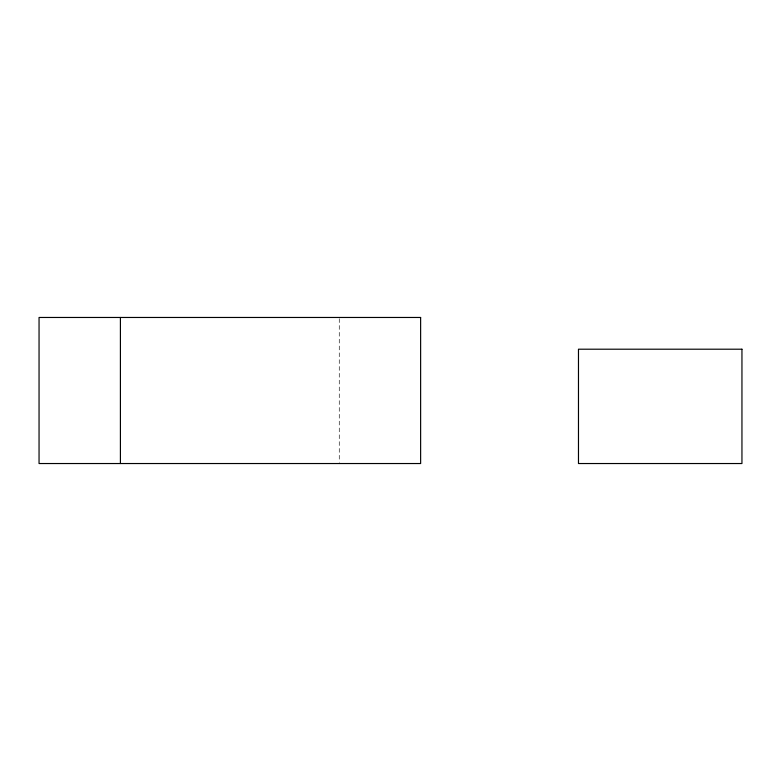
<?xml version="1.0" encoding="UTF-8"?>
<svg xmlns="http://www.w3.org/2000/svg" width="781" height="781" viewBox="0 0 781 781"><rect width="100%" height="100%" fill="white"/><g stroke="black" fill="none" stroke-linecap="round" stroke-linejoin="round"><path stroke-width="0.59" stroke-dasharray="3.9 2.93" d="M339.266 318.687L339.266 462.313"/><path stroke-width="1.17" d="M120.411 317.467L120.411 463.533M420.627 317.467L39.05 317.467L39.05 463.533L420.627 463.533L420.627 317.467M741.95 349.205L578.477 349.205L578.477 463.533L741.95 463.533L741.95 349.205"/></g></svg>
